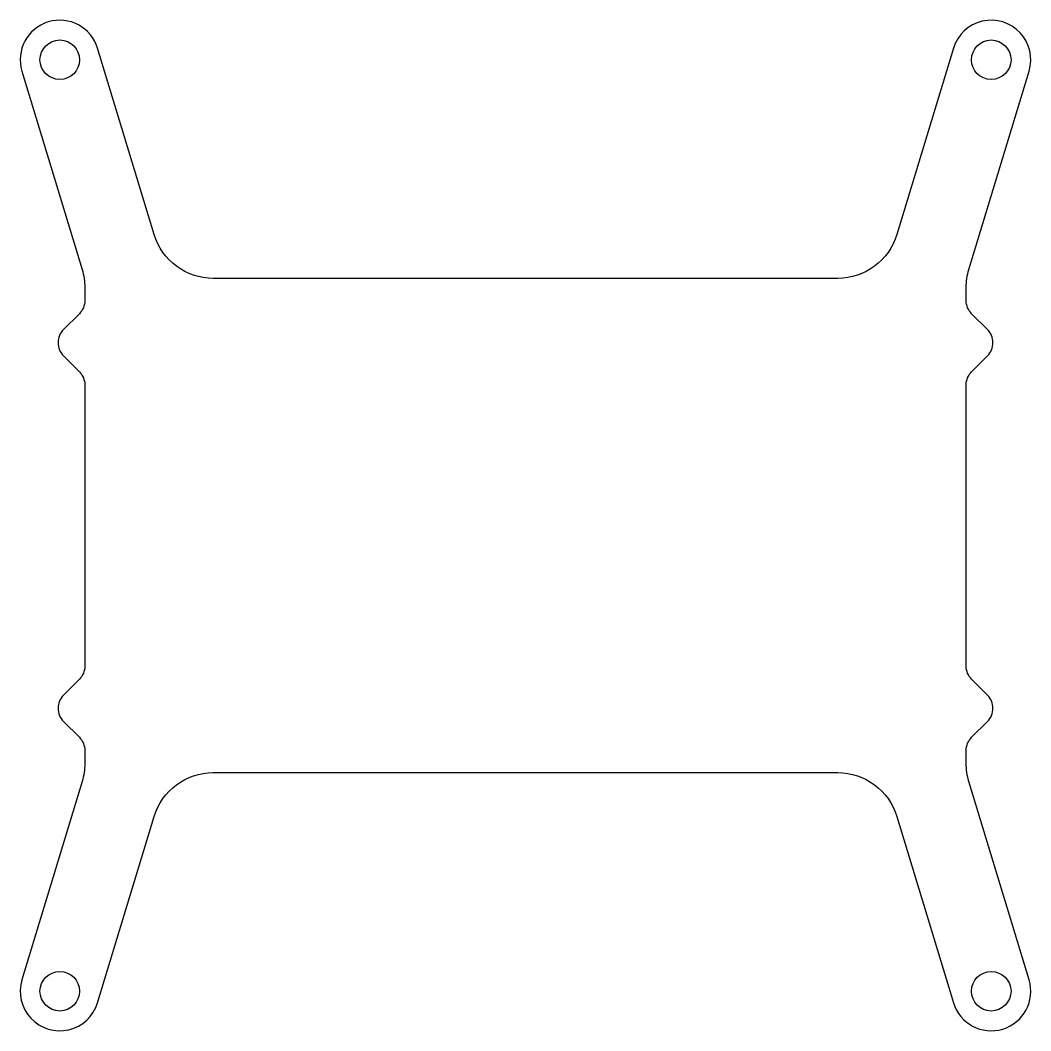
# Model space of a CAD drawing. Header units: millimetres. Extents: x -40.9 to 40.9, y -40.9 to 40.9.
import ezdxf

# ---------------------------------------------------------------- set-up
doc = ezdxf.new("R2010")
doc.units = ezdxf.units.MM
doc.layers.get('0').update_dxf_attribs({"linetype": 'CONTINUOUS'})

msp = doc.modelspace()

# ---------------------------------------------------------------- linework, layer by layer
msp.add_lwpolyline([(-34.627, 38.618, 1), (-40.751, 36.759), (-35.879, 20.71, -0.073812), (-35.663, 19.258), (-35.663, 18.2, -0.198912), (-36.103, 17.14), (-37.389, 15.854, 0.414214), (-37.389, 13.732), (-36.103, 12.446, -0.198912), (-35.663, 11.385), (-35.663, -11.385, -0.198912), (-36.103, -12.446), (-37.389, -13.732, 0.414214), (-37.389, -15.854), (-36.103, -17.14, -0.198912), (-35.663, -18.2), (-35.663, -19.258, -0.073812), (-35.879, -20.71), (-40.751, -36.759, 1), (-34.627, -38.618), (-30.052, -23.548, -0.330303), (-25.268, -20), (25.268, -20, -0.330303), (30.052, -23.548), (34.627, -38.618, 1), (40.751, -36.759), (35.879, -20.71, -0.073812), (35.663, -19.258), (35.663, -18.2, -0.198912), (36.103, -17.14), (37.389, -15.854, 0.414214), (37.389, -13.732), (36.103, -12.446, -0.198912), (35.663, -11.385), (35.663, 11.385, -0.198912), (36.103, 12.446), (37.389, 13.732, 0.414214), (37.389, 15.854), (36.103, 17.14, -0.198912), (35.663, 18.2), (35.663, 19.258, -0.073812), (35.879, 20.71), (40.751, 36.759, 1), (34.627, 38.618), (30.052, 23.548, -0.330303), (25.268, 20), (-25.268, 20, -0.330303), (-30.052, 23.548)], format="xyb", close=True)
for centre in [(-37.689, 37.689), (37.689, 37.689), (-37.689, -37.689), (37.689, -37.689)]:
    msp.add_circle(centre, 1.6)

doc.saveas('drawing.dxf')
